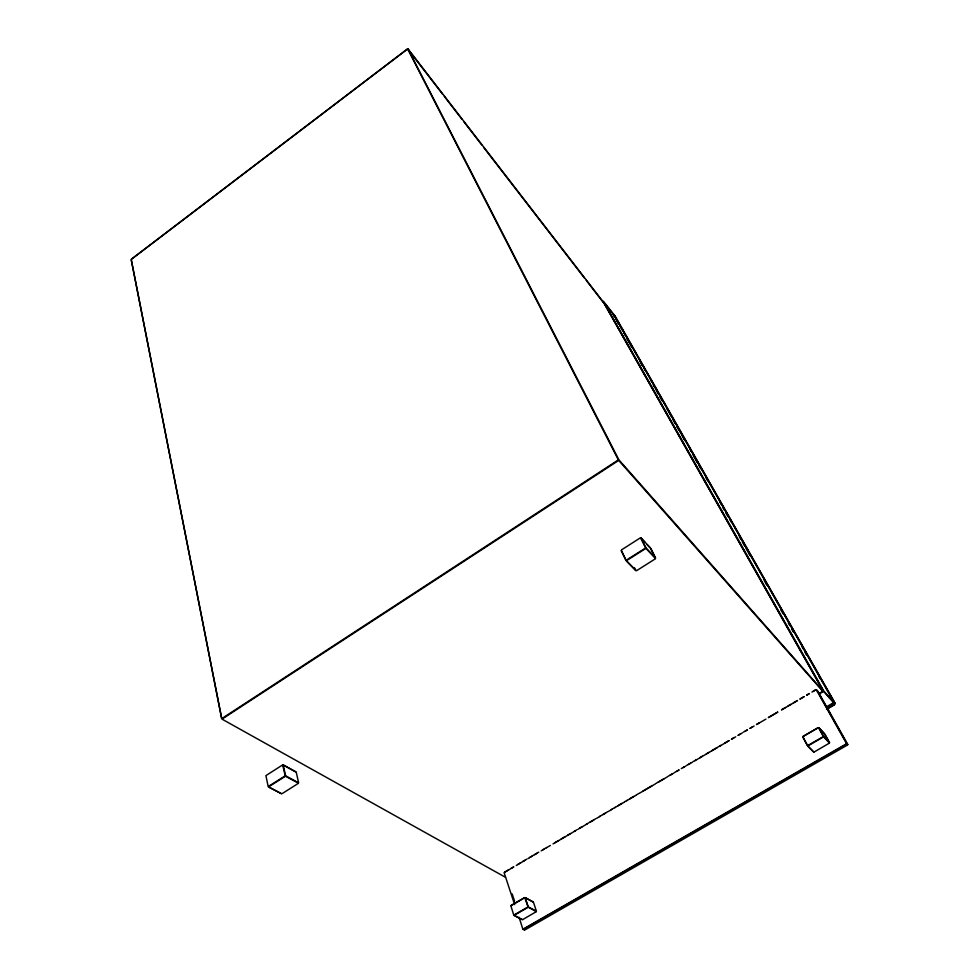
<?xml version="1.0" encoding="UTF-8"?>
<svg xmlns="http://www.w3.org/2000/svg" width="979" height="979" viewBox="0 0 979 979"><rect width="100%" height="100%" fill="white"/><g stroke="black" fill="none" stroke-linecap="round" stroke-linejoin="round"><path stroke-width="1.47" d="M131.504 259.092L407.24 49.109M131.675 259.092L407.337 49.183M222.184 718.341L617.871 460.216M222.502 718.806L618.214 460.73M266.239 775.405L282.515 764.991M621.567 549.843L640.18 537.961M268.601 786.345L284.865 776.053M626.523 560.061L645.259 548.216M268.846 786.7L285.109 776.42M626.78 560.453L645.516 548.607M282.111 793.639L298.362 783.347M636.717 570.61L655.281 558.85M504.442 872.265L508.407 869.939M511.038 868.385L513.681 866.843M517.646 864.518L520.277 862.976M522.921 861.434L526.873 859.109M529.517 857.555L538.756 852.146M542.709 849.821L546.674 847.508M554.591 842.858L558.544 840.545M561.187 838.991L565.14 836.678M567.783 835.124L570.427 833.582M574.379 831.257L577.023 829.715M579.654 828.161L582.297 826.619M586.262 824.294L595.489 818.872M599.454 816.559L607.372 811.921M611.324 809.596L615.289 807.271M617.92 805.729L621.885 803.404M624.516 801.862L627.16 800.308M629.803 798.766L633.756 796.441M636.399 794.899L639.042 793.345M642.995 791.032L652.234 785.611M656.187 783.286L664.105 778.648M668.07 776.323L672.022 774.01M674.666 772.455L678.618 770.143M681.262 768.588L683.905 767.046M686.536 765.492L690.501 763.179M693.132 761.625L695.775 760.083M699.74 757.758L702.371 756.216M706.336 753.891L708.967 752.349M711.611 750.795L720.85 745.386M724.803 743.061L728.768 740.736M731.399 739.194L734.042 737.652M738.007 735.327L740.638 733.773M743.281 732.231L747.234 729.906M749.877 728.364L752.521 726.81M756.473 724.497L759.117 722.943M768.356 717.534L777.583 712.112M781.548 709.799L785.501 707.474M788.144 705.932L790.787 704.378M793.418 702.836L797.383 700.511M800.014 698.969L803.979 696.644M806.623 695.09L809.254 693.548M813.219 691.223L815.85 689.681M504.393 872.424L513.596 867.027M516.214 865.485L525.417 860.088M528.048 858.546L531.989 856.233M534.62 854.704L537.251 853.162M541.191 850.849L543.822 849.307M546.453 847.765L550.394 845.452M553.025 843.91L575.358 830.816M577.989 829.274L587.192 823.877M589.823 822.336L593.763 820.023M596.395 818.481L600.335 816.168M602.966 814.626L605.597 813.084M608.216 811.542L612.169 809.241M614.788 807.699L623.99 802.303M626.621 800.761L635.824 795.364M639.764 793.051L655.538 783.812M658.169 782.27L667.372 776.873M669.991 775.331L673.944 773.018M676.562 771.476L679.193 769.935M683.134 767.622L685.765 766.08M688.396 764.538L692.337 762.237M694.968 760.695L717.313 747.589M719.944 746.047L729.135 740.65M731.766 739.121L735.706 736.808M738.337 735.266L742.278 732.953M744.909 731.411L747.54 729.869M750.171 728.327L754.111 726.014M756.743 724.472L765.945 719.075M768.564 717.534L777.767 712.149M781.707 709.836L797.481 700.585M800.112 699.043L804.053 696.73M806.684 695.188L809.315 693.658M811.946 692.116L815.886 689.803M818.995 693.499L821.638 691.957M818.836 694.258L823.204 691.566M826.386 706.875L832.982 703.032M827.133 707.34L833.741 703.497M827.867 708.368L834.451 704.537M826.619 709.359L834.524 704.758M511.136 905.428L524.597 897.633M803.098 736.367L818.138 727.654M511.087 905.587L524.548 897.78M803.123 736.477L818.163 727.764M514.195 914.912L527.73 907.105M807.956 745.447L823.094 736.722M514.391 915.194L527.926 907.386M808.152 745.753L823.29 737.016M522.749 919.575L536.235 911.694M814.234 751.97L829.225 743.22M523.337 928.961L846.248 743.905M523.557 929.291L846.468 744.248M524.879 929.964L847.349 745.105M523.116 929.438L524.377 930.05M268.784 787.043L281.536 793.712M514.281 915.438L522.321 919.648M268.479 786.932L281.242 793.602M513.999 915.341L522.052 919.538M285.88 775.943L298.497 782.747M528.489 906.982L536.431 911.265L533.506 902.393M285.697 776.347L298.314 783.163M528.366 907.313L536.308 911.608M283.396 765.027L295.964 771.917M525.307 897.67L533.237 902.014M283.102 764.929L295.658 771.819M525.038 897.559L532.968 901.916M222.062 719.161L505.543 877.331M626.205 560.82L635.763 570.573M807.626 745.974L813.488 751.945M626.597 560.894L636.154 570.647M807.969 746.047L813.818 752.031M646.25 548.154L655.612 558.091L650.864 548.497M823.828 736.624L829.556 742.706M646.091 548.57L655.453 558.507M823.718 736.967L829.446 743.037M641.147 537.985L650.509 547.971M818.897 727.678L824.636 733.809M640.755 537.924L644.916 542.366M646.997 544.581L650.117 547.91M818.566 727.605L824.306 733.724M847.08 743.795L847.741 744.517M846.957 744.187L847.618 744.909M618.961 460.705L823.033 691.541M835.124 703.46L613.882 314.626M823.877 691.088L834.12 702.689M823.743 691.517L834.903 704.146M619.181 460.167L823.168 691.113M408.219 49.183L603.37 302.168M407.9 49.219L442.447 93.996M444.319 96.419L462.064 119.414M463.936 121.837L481.68 144.831M483.54 147.254L584.402 277.95M586.274 280.373L603.076 302.156M615.045 316.046L603.492 301.397L823.535 690.562M605.842 304.824L614.567 316.033M615.473 316.694L835.038 703.155M614.335 315.519L834.059 702.506M614.237 315.801L618.765 323.78M620.282 326.435L622.546 330.425M624.051 333.093L625.557 335.748M627.074 338.404L628.579 341.071M630.843 345.061L632.361 347.716M639.899 361.018L642.163 365.008M643.68 367.663L645.185 370.319M650.472 379.632L651.977 382.287M656.505 390.266L658.769 394.256M660.287 396.923L661.792 399.579M667.078 408.892L671.606 416.87M676.893 426.183L678.398 428.839M679.903 431.494L681.421 434.162M683.685 438.151L685.19 440.807M689.718 448.786L691.223 451.441M693.487 455.431L695.004 458.099M696.51 460.754L698.027 463.41M719.908 501.982L721.425 504.638M729.722 519.262L731.227 521.929M749.351 553.845L750.856 556.5M765.957 583.092L767.463 585.76M791.619 628.31L793.883 632.299M802.18 646.935L803.698 649.591M818.787 676.183L820.292 678.851M613.368 314.626L614.873 317.282M616.378 319.949L618.642 323.939M626.939 338.563L631.467 346.529M640.523 362.487L642.028 365.143M653.348 385.09L654.853 387.745M656.358 390.401L658.622 394.39M660.14 397.058L662.404 401.035M672.965 419.648L675.216 423.638M676.734 426.293L678.998 430.283M682.008 435.606L684.272 439.595M693.328 455.541L697.097 462.198M698.602 464.854L700.866 468.843M706.153 478.144L707.658 480.811M722.747 507.391L724.252 510.059M725.757 512.715L728.021 516.704M739.341 536.639L740.846 539.294M742.363 541.962L744.615 545.952M746.133 548.607L749.902 555.252M764.232 580.51L766.496 584.5M780.826 609.758L783.09 613.747M788.376 623.048L789.882 625.716M792.146 629.705L793.651 632.361M804.971 652.295L806.476 654.963M829.862 696.167L832.126 700.156M603.137 301.397L823.143 690.611M603.639 302.572L822.372 689.608M817.685 690.917L847.679 744.321M816.743 689.865L847.52 744.578M816.4 689.914L846.407 743.367M824.905 734.213L829.507 742.535M824.771 734.434L829.372 742.755M818.946 727.838L823.547 736.22M818.628 727.874L823.241 736.257M802.976 736.942L807.491 745.337M802.841 737.163L807.357 745.557M408.096 49.085L618.716 459.481M407.68 49.06L618.165 459.494M650.729 548.815L654.816 556.929M641.123 538.095L645.895 547.616M640.707 538.132L645.467 547.653M634.465 567.734L635.799 570.451M621.347 550.406L625.985 559.976M621.224 550.736L625.85 560.294M525.246 897.865L528.232 906.591M524.928 897.927L527.901 906.64M512.139 893.9L514.538 901.059M504.197 872.925L514.66 904.645M519.066 917.335L522.81 928.998M510.916 906.04L513.742 914.949M296.294 772.394L298.607 782.796M283.225 765.235L285.55 775.454M282.796 765.284L285.109 775.503M265.982 775.955L268.148 786.455M131.259 259.557L221.682 718.182M131.235 259.9L221.633 718.525"/></g></svg>
